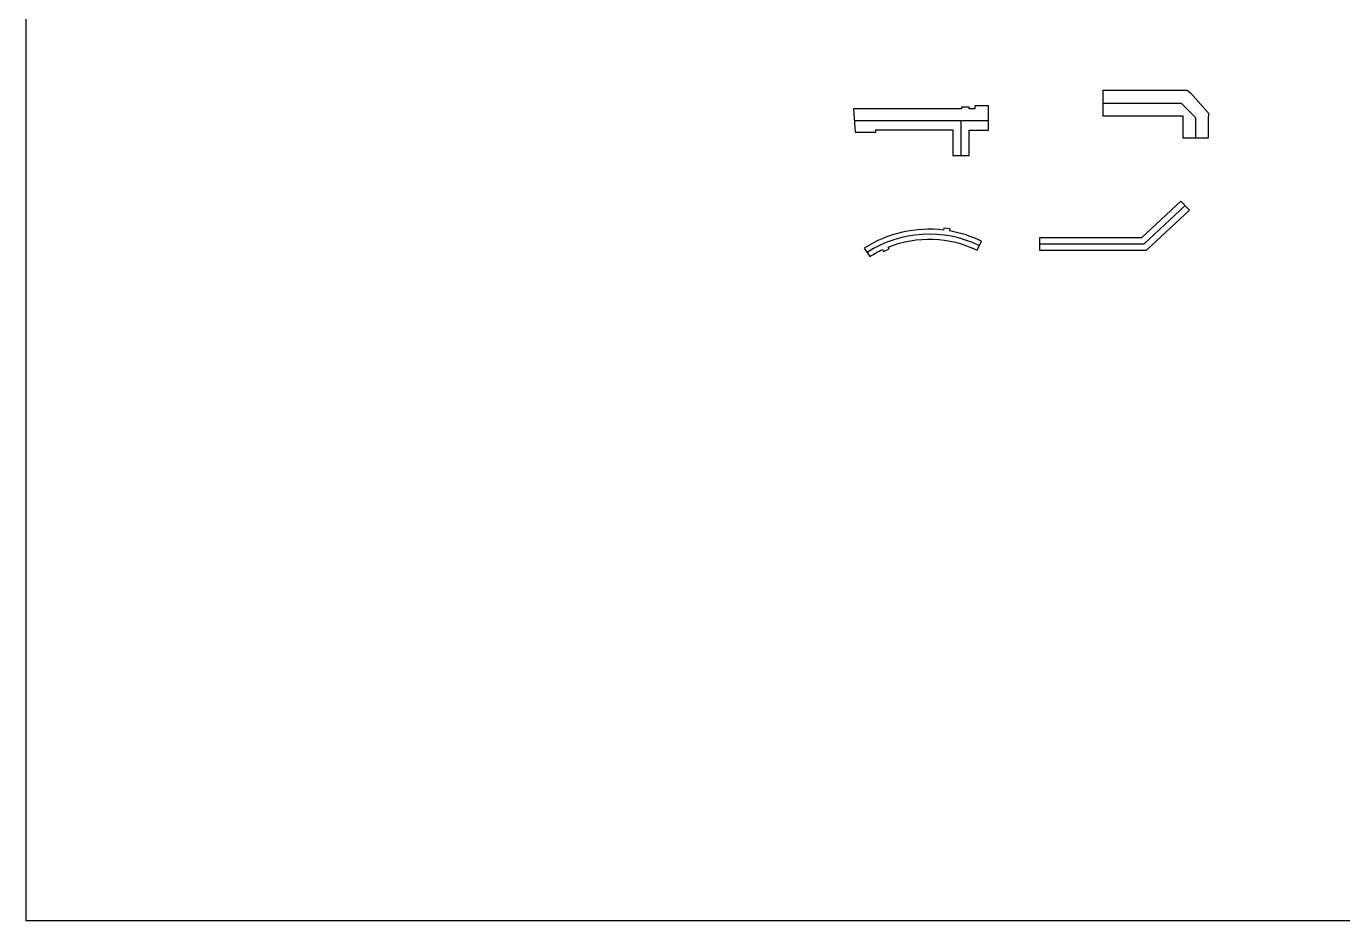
# Model space of a CAD drawing. Extents: x 562698 to 1410372, y 90292 to 698191.
# Drawn here: x 562698 to 774617, y 90292 to 234330 of the extents above; entities that cross this region are included whole.
import ezdxf

# ---------------------------------------------------------------- set-up
doc = ezdxf.new("R2010")
doc.units = 0
doc.header["$LTSCALE"] = 1000
doc.layers.add('AD-AREA-OUTL', color=31, linetype='CONTINUOUS', plot=False)
doc.layers.add('中心线示意', color=3, linetype='CONTINUOUS')
doc.layers.add('标记', color=6, linetype='CONTINUOUS')

msp = doc.modelspace()

# ---------------------------------------------------------------- linework, layer by layer
at = {"layer": 'AD-AREA-OUTL'}
for points in [[(736073, 219852), (736073, 224052), (749573, 224052), (750110, 223611), (753023, 220352), (753023, 219852), (752973, 219852), (752973, 216327), (748923, 216327), (748923, 219852)], [(695878, 221050), (696108, 217300), (699475, 217300), (699475, 217650), (711875, 217650), (711875, 213550), (714475, 213550), (714475, 217600), (717575, 217600), (717575, 221500), (715375, 221500), (715375, 221050), (714475, 221050), (714475, 221300), (713275, 221300), (713275, 221050)], [(748580, 206191), (742255, 200286), (725796, 200286), (725796, 198286), (743043, 198286), (749945, 204729)]]:
    msp.add_lwpolyline(points, close=True, dxfattribs=at)
msp.add_lwpolyline([(711360, 201373), (711405, 201712), (710409, 201845), (710370, 201520, 0.175091), (697607, 198588), (698474, 197243, -0.0333956), (700537, 198385), (700682, 198076), (701593, 198489), (701454, 198785, -0.2119332), (715781, 198278), (716481, 199717, 0.0701722), (711360, 201373, 0.086621)], format="xyb", dxfattribs=at)
at = {"layer": '中心线示意', "color": 3}
for p, q in [((695993, 219175), (717575, 219175)), ((713175, 213550), (713175, 219175)), ((749263, 205460), (742649, 199286)), ((725796, 199286), (742649, 199286))]:
    msp.add_line(p, q, dxfattribs=at)
msp.add_lwpolyline([(736073, 221952), (748632, 221952), (750948, 219668), (750948, 216327)], dxfattribs=at)
msp.add_arc((708047, 182390), 18470, 64.04272, 122.80111, dxfattribs=at)
at = {"layer": '标记'}
msp.add_lwpolyline([(562698, 615699), (1410372, 615699), (1410372, 90292), (562698, 90292)], close=True, dxfattribs=at)

doc.saveas('drawing.dxf')
